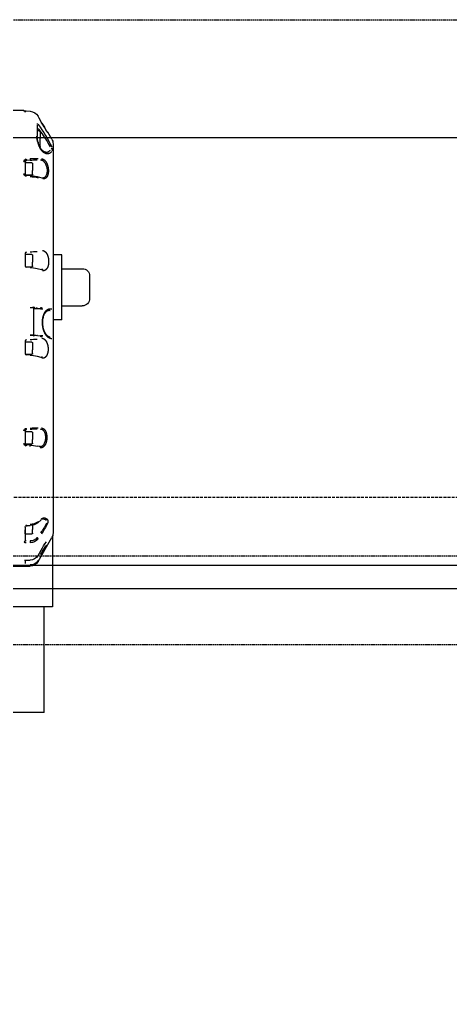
# Model space of a CAD drawing. Extents: x -1899985 to 1774885, y 556286 to 2175695.
# Drawn here: x -624563 to -623834, y 576728 to 578417 of the extents above; entities that cross this region are included whole.
import ezdxf

# ---------------------------------------------------------------- set-up
doc = ezdxf.new("R2010")
doc.units = 0
doc.header["$LTSCALE"] = 10
doc.header["$MEASUREMENT"] = 0
doc.linetypes.add('20剖面图$0$__DASH', pattern=[0.35, 0.25, -0.1])
doc.linetypes.add('20剖面图$0$DASH', pattern=[0.35, 0.25, -0.1])
for name, color, linetype in [('20剖面图$0$A-LIN-V', 9, 'Continuous'), ('20剖面图$0$EWHS5T6M-1', 7, 'Continuous'), ('20剖面图$0$EWHS5T6M-3', 7, 'Continuous'), ('20剖面图$0$FHSGH10105-主梁-04', 7, 'Continuous'), ('20剖面图$0$FHSGH10105-主梁-06', 7, 'Continuous'), ('20剖面图$0$S-SB', 21, 'Continuous'), ('20剖面图$0$取电臂', 7, 'Continuous'), ('A-LIN-V', 9, 'Continuous')]:
    doc.layers.add(name, color=color, linetype=linetype)
doc.layers.add('20剖面图$0$A-加建区域', color=47, linetype='Continuous', plot=False)

# ---------------------------------------------------------------- blocks, each defined once
blk = doc.blocks.new('20剖面图$0$w432424324')
at = {"layer": '20剖面图$0$A-加建区域', "linetype": '20剖面图$0$DASH'}
for points in [[(-750464.7, 577507.5), (-768794.7, 577507.5)], [(-750464.7, 577357.5), (-768794.7, 577357.5)]]:
    blk.add_lwpolyline(points, dxfattribs=at)
blk = doc.blocks.new('20剖面图$0$吊车5')
at = {"color": 6, "linetype": '20剖面图$0$DASH'}
blk.add_lwpolyline([(1563769.3, -78840.6), (1555174.3, -78840.6), (1555174.3, -81443.1)], dxfattribs=at)
at = {"layer": '20剖面图$0$EWHS5T6M-1', "color": 3, "linetype": 'Continuous'}
for p, q in [((1559772.4, -79715.9), (1559772.4, -79836.3)), ((1559772.4, -79715.9), (1559772.4, -79836.3)), ((1559785, -79836.3), (1559898.1, -79836.3)), ((1559785, -79836.3), (1559786.5, -79836.3))]:
    blk.add_line(p, q, dxfattribs=at)
at = {"layer": '20剖面图$0$EWHS5T6M-3', "color": 3, "linetype": 'Continuous'}
for p, q in [((1559810.5, -78995.8), (1559816.9, -78995.7)), ((1559810.5, -78995.8), (1559816.9, -78995.7)), ((1559821, -78994.3), (1559840.8, -78994.3)), ((1559821, -78994.3), (1559840.8, -78994.3)), ((1559790.3, -79015.6), (1559795.2, -79007.3)), ((1559790.3, -79015.6), (1559795.2, -79007.3)), ((1559792.1, -79012.7), (1559796.9, -79004)), ((1559792.1, -79012.7), (1559796.9, -79004)), ((1559798.2, -79038.4), (1559798.2, -79019.1)), ((1559773.7, -79042.8), (1559780.3, -79031.3)), ((1559773.7, -79042.8), (1559780.3, -79031.3)), ((1559780, -79031.8), (1559780.3, -79031.4)), ((1559780, -79031.8), (1559780.3, -79031.4)), ((1559793.5, -79030.8), (1559793.5, -79042)), ((1559795.3, -79028.9), (1559798.2, -79028.9)), ((1559771.6, -79050.6), (1559771.6, -79064.1)), ((1559771.6, -79050.6), (1559771.6, -79064.1)), ((1559793.5, -79055.3), (1559793.5, -79042)), ((1559771.6, -79064.1), (1559771.6, -79193.9)), ((1559771.6, -79064.1), (1559771.6, -79193.9)), ((1559772.8, -79059.8), (1559772.9, -79057.9)), ((1559806.2, -79084.4), (1559806.2, -79096)), ((1559807.4, -79083.1), (1559818.8, -79083.1)), ((1559810.4, -79078.5), (1559816.8, -79079.1)), ((1559816.8, -79079.1), (1559816.8, -79079.1)), ((1559818.8, -79081.2), (1559818.8, -79102.1)), ((1559806.2, -79087.9), (1559806.2, -79087.9)), ((1559806.2, -79102.3), (1559806.2, -79096)), ((1559806.2, -79098.8), (1559806.2, -79098.8)), ((1559818.8, -79103.5), (1559807.4, -79103.5)), ((1559798.7, -79106.4), (1559790.5, -79108.3)), ((1559816.8, -79104.2), (1559810.4, -79104.8)), ((1559771.6, -79193.9), (1559771.6, -79332.8)), ((1559771.6, -79193.9), (1559771.6, -79239.2)), ((1559807.4, -79238.8), (1559818.8, -79238.8)), ((1559818.8, -79236.8), (1559818.8, -79257.8)), ((1559756.7, -79239.2), (1559771.6, -79239.2)), ((1559756.7, -79349.2), (1559756.7, -79239.2)), ((1559756.7, -79239.2), (1559771.6, -79239.2)), ((1559756.7, -79262.8), (1559756.7, -79239.2)), ((1559806.2, -79240.1), (1559806.2, -79251.7)), ((1559806.2, -79243.6), (1559806.2, -79243.6)), ((1559806.2, -79258), (1559806.2, -79251.7)), ((1559806.2, -79254.5), (1559806.2, -79254.5)), ((1559756.7, -79262.8), (1559722.1, -79262.8)), ((1559756.7, -79262.8), (1559722.1, -79262.8)), ((1559798.7, -79262.2), (1559791.1, -79264)), ((1559818.2, -79259.3), (1559807.4, -79259.3)), ((1559810.4, -79260.6), (1559816.8, -79260)), ((1559709.5, -79275.3), (1559709.5, -79313.1)), ((1559709.5, -79275.3), (1559709.5, -79313.1)), ((1559756.7, -79325.6), (1559722.1, -79325.6)), ((1559756.7, -79325.6), (1559722.1, -79325.6)), ((1559756.7, -79349.2), (1559756.7, -79325.6)), ((1559771.6, -79332.8), (1559771.6, -79358.4)), ((1559803, -79330), (1559793.3, -79330)), ((1559804.6, -79329.6), (1559804.7, -79328.6)), ((1559804.6, -79329.6), (1559804.6, -79374.7)), ((1559804.7, -79328.6), (1559804.7, -79328.6)), ((1559810.5, -79328.5), (1559806.2, -79328.5)), ((1559756.7, -79349.2), (1559771.6, -79349.2)), ((1559756.7, -79349.2), (1559771.6, -79349.2)), ((1559771.6, -79349.2), (1559771.6, -79500.3)), ((1559771.6, -79358.4), (1559771.6, -79381)), ((1559771.6, -79381), (1559771.6, -79500.3)), ((1559792.9, -79377), (1559793, -79377)), ((1559793.1, -79377), (1559798.1, -79376.3)), ((1559804.7, -79375.6), (1559804.6, -79374.7)), ((1559804.7, -79375.6), (1559804.7, -79375.6)), ((1559810.5, -79375.5), (1559806.2, -79375.5)), ((1559806.2, -79388.7), (1559806.2, -79400.3)), ((1559807.4, -79387.4), (1559818.8, -79387.4)), ((1559818.8, -79385.5), (1559818.8, -79406.5)), ((1559806.2, -79392.2), (1559806.2, -79392.2)), ((1559806.2, -79406.6), (1559806.2, -79400.3)), ((1559806.2, -79403.1), (1559806.2, -79403.1)), ((1559818.3, -79407.8), (1559807.4, -79407.8)), ((1559798.7, -79410.9), (1559792, -79412.5)), ((1559810.4, -79409.3), (1559816.8, -79408.7)), ((1559771.6, -79500.3), (1559771.6, -79678.2)), ((1559771.6, -79500.3), (1559771.6, -79678.2)), ((1559806.2, -79540.8), (1559806.2, -79552.4)), ((1559807.4, -79539.5), (1559818.8, -79539.5)), ((1559818.8, -79537.8), (1559818.8, -79559.1)), ((1559806.2, -79544.3), (1559806.2, -79544.3)), ((1559806.2, -79558.7), (1559806.2, -79552.4)), ((1559806.2, -79555.2), (1559806.2, -79555.2)), ((1559818.6, -79560), (1559807.4, -79560)), ((1559795, -79564.4), (1559798.3, -79563.6)), ((1559810.4, -79561.9), (1559816.9, -79561.3)), ((1559771.6, -79678.2), (1559771.6, -79699.9)), ((1559771.6, -79678.2), (1559771.6, -79699.9)), ((1559797.4, -79693.7), (1559791.8, -79688.7)), ((1559771.6, -79699.9), (1559771.6, -79711)), ((1559771.6, -79699.9), (1559771.6, -79711)), ((1559806.2, -79697.6), (1559806.2, -79705.2)), ((1559806.2, -79711.4), (1559806.2, -79705.2)), ((1559806.2, -79707.9), (1559806.2, -79707.9)), ((1559810.4, -79698.4), (1559816.5, -79699)), ((1559815.6, -79698.9), (1559810.4, -79698.4)), ((1559816.5, -79699), (1559815.6, -79698.9)), ((1559817.1, -79699.1), (1559816.4, -79699)), ((1559818.8, -79701.3), (1559818.8, -79705.6)), ((1559818.8, -79701.3), (1559818.8, -79723.2)), ((1559818.8, -79712.7), (1559818.8, -79705.6)), ((1559772.4, -79715.9), (1559772.4, -79836.3)), ((1559772.4, -79715.9), (1559772.4, -79836.3)), ((1559796.9, -79759.3), (1559773.7, -79718.8)), ((1559818.8, -79712.7), (1559807.4, -79712.7)), ((1559818.8, -79718.8), (1559818.8, -79723.2)), ((1559818.8, -79723.2), (1559818.8, -79723.9)), ((1559796.9, -79749.2), (1559791.7, -79740.1)), ((1559816.9, -79757.1), (1559810.5, -79757.1)), ((1559818.8, -79757.2), (1559818.8, -79762.6)), ((1559840.8, -79767.2), (1559810.5, -79767.2)), ((1559772.4, -79836.3), (1559785, -79836.3)), ((1559772.4, -79836.3), (1559785, -79836.3)), ((1559785, -79836.3), (1559948.4, -79836.3)), ((1559785, -79836.3), (1559786.5, -79836.3))]:
    blk.add_line(p, q, dxfattribs=at)
for centre, radius, start, end in [((1559810.9, -79011.7), 16, 91.3227, 151.1911), ((1559810.9, -79011.7), 16, 91.3227, 151.1911), ((1559821, -78996.5), 2.2, 90, 168.9706), ((1559820.9, -78997), 2.18, 89.521, 179.5128), ((1559821, -78996.5), 2.2, 90, 152.5382), ((1559987.8, -79160.1), 238, 143.3125, 154.0846), ((1559668.7, -78947.5), 139.6, 323.0856, 332.1853), ((1559668.7, -78947.5), 139.6, 323.0856, 332.1853), ((1559912.4, -79123.3), 151.4, 138.8203, 148.8217), ((1559795.3, -79030.8), 1.89, 90, 180), ((1559787.3, -79050.6), 15.7, 150.1985, 180), ((1559787.3, -79050.6), 15.7, 150.1985, 180), ((1560032.8, -79204), 296.2, 147.5217, 149.9879), ((1559757.1, -79037), 41.2, 343.9901, 357.9137), ((1559764.6, -79036.9), 34.5, 339.5614, 358.1445), ((1559782, -79061.1), 9.24, 171.9501, 191.2401), ((1559775.1, -79062.9), 3.86, 91.0799, 126.0869), ((1559795.3, -79055.3), 1.89, 180, 212.8769), ((1559802.4, -79164.3), 88.7, 84.7237, 93.521), ((1559801.3, -79168.6), 90.5, 84.2422, 91.6621), ((1559807.4, -79084.4), 1.26, 90, 180), ((1559859.4, -79080.8), 49.1, 174.2631, 177.312), ((1559865.8, -79081.5), 49.1, 174.1938, 177.1993), ((1559816.6, -79081.2), 2.17, 0.5122, 85.7726), ((1559816.6, -79080.8), 4.37, 0.3735, 85.3661), ((1559807.4, -79102.3), 1.26, 180, 270), ((1559816.6, -79102), 2.17, 274.2226, 359.4981), ((1559816.6, -79101.6), 4.37, 274.6048, 359.6494), ((1559815.6, -79196.7), 90.4, 93.2302, 101.945), ((1559817.3, -79198.7), 94.2, 94.2041, 101.3922), ((1559795.6, -79107.4), 21.4, 3.7454, 8.5124), ((1559801.2, -79324.6), 91, 84.2011, 91.5797), ((1559807.4, -79240.1), 1.26, 90, 180), ((1559722.1, -79275.3), 12.6, 90, 180), ((1559722.1, -79275.3), 12.6, 90, 180), ((1559789.9, -79260.1), 4.14, 253.4694, 275.5303), ((1559817.4, -79355.1), 94.8, 94.2539, 101.4015), ((1559807.4, -79258), 1.26, 180, 270), ((1559722.1, -79313.1), 12.6, 180, 270), ((1559722.1, -79313.1), 12.6, 180, 270), ((1559793.4, -79331.9), 1.88, 91.7741, 174.5739), ((1559802.2, -79328.6), 2.48, 359.4394, 37.8711), ((1559801.2, -79473.3), 91, 84.2011, 91.5797), ((1559802, -79375.6), 2.68, 323.6578, 359.8796), ((1559807.4, -79388.7), 1.26, 90, 180), ((1559807.4, -79406.6), 1.26, 180, 270), ((1559790.8, -79408.6), 4.11, 253.4261, 275.4723), ((1559817.4, -79503.8), 94.8, 94.2539, 101.4015), ((1559798.5, -79678), 145.5, 85.2651, 90.6278), ((1559801.3, -79621.8), 87.3, 84.0096, 91.7057), ((1559807.4, -79540.8), 1.26, 90, 180), ((1559628.1, -79517.2), 189.5, 354.4244, 355.0568), ((1559816.5, -79537.8), 2.25, 0.0738, 83.8251), ((1559816.5, -79537.9), 4.43, 359.8583, 84.6958), ((1559807.4, -79558.7), 1.26, 180, 270), ((1559816.5, -79559.1), 2.24, 276.0525, 0.0524), ((1559816.5, -79559.2), 4.42, 275.292, 0.1539), ((1559794.2, -79560.4), 4.19, 252.9751, 273.8165), ((1559817.3, -79655), 93.3, 94.2811, 101.5392), ((1559893.3, -79556), 76.8, 183.9954, 185.709), ((1559889.4, -79646.1), 118.7, 204.0613, 214.3547), ((1559871.4, -79649.8), 99.5, 206.7573, 217.9644), ((1559788.3, -79694.3), 7.05, 71.1936, 138.4383), ((1559811.7, -79669.1), 27.4, 237.4046, 267.6019), ((1559811.9, -79673.9), 24.5, 233.5738, 266.5147), ((1559787.3, -79711), 15.7, 180, 209.8108), ((1559787.3, -79711), 15.7, 180, 198.1949), ((1559807.4, -79711.4), 1.26, 180, 270), ((1559704.4, -79784.8), 98.1, 27.1154, 36.9652), ((1559809.7, -79711.7), 15.8, 216.4977, 273.1977), ((1559809.5, -79710.6), 13.8, 217.2105, 273.513), ((1559826.5, -79725), 16.1, 177.7884, 188.8137), ((1559820.7, -79723.9), 1.98, 181.8362, 271.7254), ((1559921.9, -79667.9), 153.1, 204.7089, 211.7891), ((1559878.1, -79684.3), 105.5, 207.4923, 216.6533), ((1559810.7, -79741.2), 15.8, 210.0324, 269.5936), ((1559810.4, -79749.7), 15.6, 210.2728, 270.4824), ((1559810.5, -79751.5), 15.7, 209.8108, 270)]:
    blk.add_arc(centre, radius, start, end, dxfattribs=at)
at = {"layer": '20剖面图$0$EWHS5T6M-3', "color": 3, "linetype": 'Continuous', "extrusion": (0, 0, -1)}
for centre, major_axis, ratio, start_param, end_param in [((1559816.5, -79081.2), (-2.24, -0.01), 0.981753, 1.67675, 3.141808), ((1559816.6, -79236.8), (2.2, 0), 0.996195, 4.799655, 6.283185), ((1559816.6, -79257.8), (-2.2, 0), 0.996195, 3.141593, 4.625123), ((1559810.5, -79329.9), (-14.1, 0), 0.087156, 0.523599, 0.664081), ((1559803, -79330.4), (1.57, 0), 0.996195, 4.712389, 6.283185), ((1559803, -79329.6), (1.57, 0), 0.786918, 4.994332, 6.283185), ((1559806.2, -79328.7), (1.57, 0), 0.087156, 3.482259, 4.712389), ((1559798.3, -79377.8), (0.23, -1.55), 0.86273, 3.141593, 3.314816), ((1559810.5, -79376.9), (-14.1, 0), 0.087156, 0.523599, 1.011737), ((1559803, -79374.7), (1.57, 0), 0.882114, 0, 1.288854), ((1559806.2, -79375.6), (-1.57, 0), 0.087156, 0.340666, 1.570796), ((1559810.5, -79376.9), (-15.7, 0), 0.087156, 1.187697, 1.570796), ((1559816.6, -79385.5), (2.2, 0), 0.996195, 4.799655, 6.283185), ((1559816.6, -79406.5), (-2.2, 0), 0.996195, 3.141593, 4.625123), ((1559816.5, -79559.1), (-2.25, 0.04), 0.998994, 3.125734, 4.59105), ((1559817.1, -79697), (0.19, 2.03), 0.00447, 1.617607, 3.576156)]:
    blk.add_ellipse(centre, major_axis=major_axis, ratio=ratio, start_param=start_param, end_param=end_param, dxfattribs=at)
at = {"layer": '20剖面图$0$EWHS5T6M-3', "color": 3, "linetype": 'Continuous'}
for points, degree, knots in [([(1559816.9, -78995.7), (1559817.4, -78995.6), (1559817.7, -78995.6), (1559818.1, -78995.6), (1559818.5, -78995.6), (1559818.9, -78995.5), (1559819.2, -78995.5), (1559819.5, -78995.4), (1559819.8, -78995.4), (1559820.1, -78995.3), (1559820.3, -78995.3), (1559820.5, -78995.2), (1559820.7, -78995.1), (1559820.8, -78995.1), (1559820.9, -78995), (1559821, -78994.9), (1559821, -78994.8)], 2, [0, 0, 0, 0.125, 0.125, 0.25, 0.25, 0.375, 0.375, 0.5, 0.5, 0.625, 0.625, 0.75, 0.75, 0.875, 0.875, 1, 1, 1]), ([(1559816.9, -78995.7), (1559817.4, -78995.6), (1559817.7, -78995.6), (1559818.1, -78995.6), (1559818.5, -78995.6), (1559818.8, -78995.5), (1559819, -78995.5)], 2, [0, 0, 0, 0.125, 0.125, 0.25, 0.25, 0.3390193, 0.3390193, 0.3390193]), ([(1559790.3, -79015.6), (1559788.9, -79018.1), (1559787.5, -79020.5), (1559785.2, -79024.3), (1559784.3, -79025.7), (1559783.5, -79027)], 3, [0, 0, 0, 0, 0.25, 0.25, 0.4283899, 0.4283899, 0.4283899, 0.4283899]), ([(1559790.3, -79015.6), (1559788.9, -79018.1), (1559787.5, -79020.5), (1559785.2, -79024.3), (1559784.3, -79025.7), (1559783.5, -79027)], 3, [0, 0, 0, 0, 0.25, 0.25, 0.4283899, 0.4283899, 0.4283899, 0.4283899]), ([(1559799.1, -79017), (1559799.1, -79017), (1559799.1, -79016.9), (1559799.1, -79016.8), (1559799, -79016.8), (1559799, -79016.7), (1559798.9, -79016.7), (1559798.9, -79016.7), (1559798.8, -79016.7), (1559798.7, -79016.7), (1559798.6, -79016.7), (1559798.5, -79016.7), (1559798.4, -79016.7), (1559798.2, -79016.8), (1559797.9, -79017), (1559797.6, -79017.3), (1559797.3, -79017.5), (1559797.1, -79017.8), (1559796.9, -79017.9)], 3, [0, 0, 0, 0, 0.044827, 0.089649, 0.134508, 0.179451, 0.224519, 0.269756, 0.315205, 0.360909, 0.406908, 0.453243, 0.499955, 0.591439, 0.686942, 0.786723, 0.891009, 1, 1, 1, 1]), ([(1559773.7, -79063.9), (1559775, -79065.5), (1559776.5, -79066.5), (1559778, -79067.5), (1559779.6, -79067.8), (1559781.3, -79068.1), (1559783, -79067.7), (1559784.7, -79067.3), (1559786.4, -79066.2), (1559788.1, -79065.1), (1559789.7, -79063.4), (1559791.3, -79061.7), (1559792.7, -79059.4), (1559794, -79057.1), (1559795.1, -79054.5), (1559796.2, -79051.8), (1559796.9, -79048.9)], 2, [0, 0, 0, 0.125, 0.125, 0.25, 0.25, 0.375, 0.375, 0.5, 0.5, 0.625, 0.625, 0.75, 0.75, 0.875, 0.875, 1, 1, 1]), ([(1559784, -79065.1), (1559785, -79064.9), (1559786.9, -79064.5), (1559790.4, -79061.8), (1559793.3, -79057.6), (1559795.5, -79052.7), (1559796.2, -79050), (1559796.7, -79048.3)], 3, [0, 0, 0, 0, 0.20239, 0.441275, 0.70926, 0.852292, 1, 1, 1, 1]), ([(1559796.7, -79048.3), (1559796.6, -79048.4), (1559796.6, -79048.4), (1559796.6, -79048.6), (1559796.8, -79048.8), (1559796.9, -79048.9)], 3, [0.6278283, 0.6278283, 0.6278283, 0.6278283, 0.7554749, 0.7554749, 1, 1, 1, 1]), ([(1559785.9, -79064.8), (1559785.5, -79064.9), (1559784.7, -79065.1), (1559783.5, -79065.2), (1559782.4, -79065.1), (1559781.6, -79064.9), (1559781, -79064.8), (1559780.4, -79064.6), (1559779.8, -79064.3), (1559779.1, -79064), (1559778.5, -79063.6), (1559777.9, -79063.1), (1559777.3, -79062.7), (1559776.8, -79062.2), (1559776.4, -79061.8), (1559776.3, -79061.6)], 3, [0.6081582, 0.6081582, 0.6081582, 0.6081582, 0.6495039, 0.6996717, 0.7500026, 0.7714521, 0.794378, 0.8187894, 0.8446945, 0.8721015, 0.9010181, 0.9268597, 0.9519691, 0.9763484, 1, 1, 1, 1]), ([(1559790.9, -79076.1), (1559789.9, -79076.2), (1559788.9, -79076.6), (1559787.9, -79077), (1559786.9, -79077.8), (1559785.9, -79078.5), (1559785, -79079.6), (1559784.1, -79080.6), (1559783.3, -79081.9), (1559782.5, -79083.2), (1559781.8, -79084.7), (1559781.2, -79086.3), (1559780.7, -79087.9), (1559780.2, -79089.6), (1559779.9, -79091.3), (1559779.6, -79093), (1559779.5, -79094.8), (1559779.4, -79096.5), (1559779.5, -79098.2), (1559779.6, -79099.9), (1559779.9, -79101.4), (1559780.2, -79102.9), (1559780.7, -79104.3), (1559781.1, -79105.6), (1559781.8, -79106.7), (1559782.5, -79107.8), (1559783.3, -79108.6), (1559784, -79109.4), (1559785, -79109.8), (1559785.9, -79110.3), (1559786.8, -79110.4), (1559787.8, -79110.5), (1559788.8, -79110.3)], 2, [0, 0, 0, 0.0625, 0.0625, 0.125, 0.125, 0.1875, 0.1875, 0.25, 0.25, 0.3125, 0.3125, 0.375, 0.375, 0.4375, 0.4375, 0.5, 0.5, 0.5625, 0.5625, 0.625, 0.625, 0.6875, 0.6875, 0.75, 0.75, 0.8125, 0.8125, 0.875, 0.875, 0.9375, 0.9375, 1, 1, 1]), ([(1559790.5, -79108.3), (1559790.2, -79108.4), (1559789.6, -79108.5), (1559788.7, -79108.5), (1559787.8, -79108.3), (1559787, -79108.1), (1559786.3, -79107.8), (1559785.7, -79107.4), (1559785.1, -79107), (1559784.6, -79106.5), (1559784.2, -79106.1), (1559782.9, -79104.6), (1559781.4, -79101.1), (1559780.9, -79094.6), (1559782.4, -79088), (1559784.5, -79084), (1559786.3, -79081.9), (1559787.4, -79080.8), (1559788.8, -79079.7), (1559790.6, -79078.8), (1559791.9, -79078.6), (1559792.6, -79078.5)], 3, [0, 0, 0, 0, 0.033245, 0.064719, 0.094405, 0.122286, 0.148348, 0.172577, 0.194963, 0.215497, 0.234174, 0.250994, 0.381174, 0.499699, 0.614244, 0.74915, 0.778071, 0.817781, 0.868141, 0.928959, 1, 1, 1, 1]), ([(1559821, -79080.8), (1559820.7, -79080.8), (1559820.4, -79080.8), (1559819.9, -79080.9), (1559819.6, -79080.9), (1559819.2, -79081), (1559819, -79081), (1559818.8, -79081.1), (1559818.8, -79081.2), (1559818.8, -79081.2)], 3, [0, 0, 0, 0, 0.25, 0.25, 0.5, 0.5, 0.75, 0.75, 1, 1, 1, 1]), ([(1559821, -79101.6), (1559820.7, -79101.6), (1559820.4, -79101.7), (1559819.9, -79101.7), (1559819.6, -79101.7), (1559819.2, -79101.8), (1559819, -79101.9), (1559818.8, -79102), (1559818.8, -79102), (1559818.8, -79102.1)], 3, [0, 0, 0, 0, 0.25, 0.25, 0.5, 0.5, 0.75, 0.75, 1, 1, 1, 1]), ([(1559789.4, -79231.8), (1559788.4, -79231.9), (1559787.4, -79232.3), (1559786.4, -79232.7), (1559785.5, -79233.5), (1559784.5, -79234.2), (1559783.6, -79235.3), (1559782.8, -79236.3), (1559782.1, -79237.6), (1559781.3, -79238.9), (1559780.7, -79240.5), (1559780.2, -79242), (1559779.8, -79243.6), (1559779.4, -79245.3), (1559779.2, -79247), (1559779, -79248.8), (1559779, -79250.5), (1559779, -79252.3), (1559779.2, -79253.9), (1559779.4, -79255.6), (1559779.8, -79257.2), (1559780.2, -79258.7), (1559780.7, -79260), (1559781.3, -79261.4), (1559782.1, -79262.5), (1559782.8, -79263.6), (1559783.6, -79264.4), (1559784.5, -79265.1), (1559785.5, -79265.6), (1559786.4, -79266.1), (1559787.4, -79266.2), (1559788.4, -79266.3), (1559789.4, -79266.1)], 2, [0, 0, 0, 0.0625, 0.0625, 0.125, 0.125, 0.1875, 0.1875, 0.25, 0.25, 0.3125, 0.3125, 0.375, 0.375, 0.4375, 0.4375, 0.5, 0.5, 0.5625, 0.5625, 0.625, 0.625, 0.6875, 0.6875, 0.75, 0.75, 0.8125, 0.8125, 0.875, 0.875, 0.9375, 0.9375, 1, 1, 1]), ([(1559790.3, -79264.1), (1559790.2, -79264.1), (1559789.8, -79264.1), (1559789.3, -79264.1), (1559788.7, -79264.1), (1559788.5, -79264)], 3, [0.02891952, 0.02891952, 0.02891952, 0.02891952, 0.03559223, 0.06538625, 0.08931758, 0.08931758, 0.08931758, 0.08931758]), ([(1559790.4, -79264.2), (1559790.4, -79264.2), (1559790.4, -79264.2), (1559790.7, -79264), (1559790.9, -79264), (1559791.1, -79264)], 3, [0.727826, 0.727826, 0.727826, 0.727826, 0.75, 0.75, 1, 1, 1, 1]), ([(1559773.7, -79381.6), (1559775.2, -79381.6), (1559776.7, -79381), (1559778.2, -79380.4), (1559779.7, -79379.3), (1559781.1, -79378.2), (1559782.4, -79376.6), (1559783.7, -79375.1), (1559784.8, -79373.1), (1559785.9, -79371.2), (1559786.8, -79368.9), (1559787.7, -79366.6), (1559788.3, -79364.1), (1559788.9, -79361.7), (1559789.2, -79359), (1559789.5, -79356.4), (1559789.5, -79353.8), (1559789.5, -79351.2), (1559789.2, -79348.7), (1559788.9, -79346.2), (1559788.3, -79343.9), (1559787.7, -79341.6), (1559786.8, -79339.5), (1559785.9, -79337.5), (1559784.8, -79335.9), (1559783.7, -79334.3), (1559782.4, -79333.1), (1559781.1, -79332), (1559779.7, -79331.3), (1559778.2, -79330.6), (1559776.7, -79330.5), (1559775.2, -79330.4), (1559773.7, -79330.8)], 2, [0, 0, 0, 0.0625, 0.0625, 0.125, 0.125, 0.1875, 0.1875, 0.25, 0.25, 0.3125, 0.3125, 0.375, 0.375, 0.4375, 0.4375, 0.5, 0.5, 0.5625, 0.5625, 0.625, 0.625, 0.6875, 0.6875, 0.75, 0.75, 0.8125, 0.8125, 0.875, 0.875, 0.9375, 0.9375, 1, 1, 1]), ([(1559776.3, -79334), (1559776.4, -79334), (1559776.7, -79333.9), (1559777.1, -79333.9), (1559777.4, -79333.8), (1559777.8, -79333.8), (1559778.2, -79333.8), (1559778.5, -79333.8), (1559778.8, -79333.8), (1559779.1, -79333.8), (1559779.4, -79333.8), (1559779.6, -79333.8), (1559779.7, -79333.8)], 3, [0, 0, 0, 0, 0.0181215, 0.0356849, 0.0526911, 0.0691411, 0.085036, 0.1003767, 0.1151641, 0.129399, 0.1430824, 0.15322, 0.15322, 0.15322, 0.15322]), ([(1559777.9, -79378.4), (1559779.6, -79377.6), (1559782, -79376.3), (1559786.1, -79369.8), (1559788.3, -79363), (1559789.3, -79355.4), (1559788.9, -79347.9), (1559787.1, -79341.3), (1559784.6, -79337), (1559782, -79334.5), (1559780.3, -79334), (1559779.1, -79333.8)], 3, [0, 0, 0, 0, 0.182956, 0.293819, 0.396585, 0.497863, 0.598718, 0.698185, 0.807965, 0.892562, 1, 1, 1, 1]), ([(1559792, -79328.4), (1559791.6, -79328.5), (1559791.3, -79328.7), (1559790.9, -79329), (1559790.7, -79329.5), (1559790.4, -79330), (1559790.3, -79330.6), (1559790.1, -79331.2), (1559790.1, -79331.8)], 2, [0, 0, 0, 0.25, 0.25, 0.5, 0.5, 0.75, 0.75, 1, 1, 1]), ([(1559793.3, -79330), (1559793, -79330), (1559792.6, -79329.8), (1559792.1, -79329.2), (1559792, -79328.8), (1559792, -79328.4)], 3, [0, 0, 0, 0, 0.5, 0.5, 1, 1, 1, 1]), ([(1559803.5, -79328.4), (1559803.5, -79328.5), (1559803.4, -79328.5), (1559803.4, -79328.6), (1559803.3, -79328.7), (1559803.3, -79328.7), (1559803.2, -79328.8), (1559803.1, -79328.8), (1559803.1, -79328.8), (1559803, -79328.8)], 3, [0, 0, 0, 0, 0.129131, 0.262792, 0.401034, 0.543884, 0.691341, 0.843389, 1, 1, 1, 1]), ([(1559804.2, -79327.1), (1559804.2, -79327.1), (1559804.1, -79327.2), (1559804.1, -79327.3), (1559804.1, -79327.3), (1559804.1, -79327.4), (1559804, -79327.5), (1559804, -79327.7), (1559803.9, -79327.8), (1559803.8, -79327.9), (1559803.7, -79328.1), (1559803.6, -79328.3), (1559803.5, -79328.4), (1559803.5, -79328.4)], 3, [0, 0, 0, 0, 0.046213, 0.095895, 0.149811, 0.208554, 0.272571, 0.342192, 0.417658, 0.499136, 0.665682, 0.832684, 1, 1, 1, 1]), ([(1559778.2, -79378.3), (1559778.1, -79378.4), (1559777.7, -79378.4), (1559777.1, -79378.6), (1559776.6, -79378.6), (1559776.3, -79378.6)], 3, [0.91364602, 0.91364602, 0.91364602, 0.91364602, 0.92836282, 0.9630183, 1, 1, 1, 1]), ([(1559790.3, -79380.5), (1559789.3, -79380.6), (1559788.3, -79381), (1559787.3, -79381.4), (1559786.4, -79382.1), (1559785.4, -79382.9), (1559784.6, -79383.9), (1559783.7, -79385), (1559783, -79386.3), (1559782.3, -79387.6), (1559781.7, -79389.1), (1559781.1, -79390.6), (1559780.7, -79392.2), (1559780.3, -79393.9), (1559780.1, -79395.6), (1559779.9, -79397.4), (1559779.9, -79399.1), (1559779.9, -79400.8), (1559780.1, -79402.5), (1559780.3, -79404.2), (1559780.7, -79405.7), (1559781.1, -79407.2), (1559781.7, -79408.6), (1559782.3, -79409.9), (1559783, -79411), (1559783.7, -79412.1), (1559784.6, -79412.9), (1559785.4, -79413.7), (1559786.4, -79414.1), (1559787.3, -79414.6), (1559788.3, -79414.7), (1559789.3, -79414.8), (1559790.3, -79414.6)], 2, [0, 0, 0, 0.0625, 0.0625, 0.125, 0.125, 0.1875, 0.1875, 0.25, 0.25, 0.3125, 0.3125, 0.375, 0.375, 0.4375, 0.4375, 0.5, 0.5, 0.5625, 0.5625, 0.625, 0.625, 0.6875, 0.6875, 0.75, 0.75, 0.8125, 0.8125, 0.875, 0.875, 0.9375, 0.9375, 1, 1, 1]), ([(1559790.1, -79375.6), (1559790.1, -79376.3), (1559790.3, -79376.8), (1559790.4, -79377.4), (1559790.7, -79377.8), (1559790.9, -79378.2), (1559791.3, -79378.4), (1559791.6, -79378.5), (1559792, -79378.5)], 2, [0, 0, 0, 0.25, 0.25, 0.5, 0.5, 0.75, 0.75, 1, 1, 1]), ([(1559793.3, -79377), (1559793.3, -79377), (1559793.1, -79377), (1559793, -79377), (1559792.8, -79377), (1559792.7, -79376.9), (1559792.5, -79376.9), (1559792.4, -79376.9), (1559792.3, -79376.8), (1559792.2, -79376.8), (1559792.1, -79376.7), (1559792, -79376.6), (1559791.8, -79376.4), (1559791.7, -79376.2), (1559791.6, -79376), (1559791.5, -79375.8), (1559791.5, -79375.6), (1559791.5, -79375.6)], 3, [0, 0, 0, 0, 0.075871, 0.146671, 0.212405, 0.273077, 0.328693, 0.379262, 0.424794, 0.465303, 0.500811, 0.597627, 0.687782, 0.772055, 0.851394, 0.926938, 1, 1, 1, 1]), ([(1559793.3, -79377), (1559793, -79377), (1559792.6, -79377.1), (1559792.1, -79377.7), (1559792, -79378.1), (1559792, -79378.5)], 3, [0, 0, 0, 0, 0.503981, 0.503981, 1, 1, 1, 1]), ([(1559803.5, -79376), (1559803.5, -79376), (1559803.5, -79376.1), (1559803.6, -79376.2), (1559803.7, -79376.2), (1559803.7, -79376.3), (1559803.8, -79376.5), (1559803.9, -79376.6), (1559804, -79376.7), (1559804.1, -79376.9), (1559804.1, -79377), (1559804.1, -79377.1), (1559804.2, -79377.2)], 3, [0, 0, 0, 0, 0.096597, 0.194899, 0.294943, 0.396756, 0.500362, 0.61835, 0.725629, 0.823603, 0.914215, 1, 1, 1, 1]), ([(1559791.2, -79412.6), (1559791.1, -79412.6), (1559790.8, -79412.6), (1559790.2, -79412.6), (1559789.6, -79412.6), (1559789.4, -79412.5)], 3, [0.02892131, 0.02892131, 0.02892131, 0.02892131, 0.03559755, 0.06539483, 0.0893273, 0.0893273, 0.0893273, 0.0893273]), ([(1559791, -79532.8), (1559790.1, -79532.9), (1559789.1, -79533.3), (1559788.1, -79533.7), (1559787.3, -79534.4), (1559786.4, -79535.2), (1559785.6, -79536.2), (1559784.8, -79537.2), (1559784.2, -79538.5), (1559783.6, -79539.8), (1559783.1, -79541.3), (1559782.7, -79542.8), (1559782.4, -79544.5), (1559782.2, -79546.1), (1559782.1, -79547.8), (1559782, -79549.5), (1559782.1, -79551.2), (1559782.3, -79552.9), (1559782.6, -79554.6), (1559782.9, -79556.2), (1559783.4, -79557.8), (1559784, -79559.3), (1559784.6, -79560.6), (1559785.3, -79561.9), (1559786.1, -79563), (1559786.9, -79564.1), (1559787.8, -79564.9), (1559788.7, -79565.6), (1559789.7, -79566.1), (1559790.7, -79566.5), (1559791.7, -79566.7), (1559792.7, -79566.8), (1559793.6, -79566.5)], 2, [0, 0, 0, 0.0625, 0.0625, 0.125, 0.125, 0.1875, 0.1875, 0.25, 0.25, 0.3125, 0.3125, 0.375, 0.375, 0.4375, 0.4375, 0.5, 0.5, 0.5625, 0.5625, 0.625, 0.625, 0.6875, 0.6875, 0.75, 0.75, 0.8125, 0.8125, 0.875, 0.875, 0.9375, 0.9375, 1, 1, 1]), ([(1559792.8, -79564.3), (1559792.4, -79564.3), (1559791.4, -79564), (1559789.9, -79563.2), (1559787.5, -79561.3), (1559785.2, -79557.6), (1559783.6, -79551.4), (1559783.9, -79544.7), (1559785.5, -79540.3), (1559787.3, -79537.9), (1559788.7, -79536.5), (1559790.6, -79535.3), (1559792, -79535.1), (1559792.8, -79535)], 3, [0.089227, 0.089227, 0.089227, 0.089227, 0.1254863, 0.1918246, 0.2509131, 0.3864299, 0.5001424, 0.6195056, 0.7492603, 0.7950378, 0.8521868, 0.9205802, 1, 1, 1, 1]), ([(1559794.5, -79564.4), (1559794.5, -79564.4), (1559794.2, -79564.5), (1559793.9, -79564.5), (1559793.6, -79564.5)], 3, [0.02843259, 0.02843259, 0.02843259, 0.02843259, 0.03301271, 0.06025536, 0.06025536, 0.06025536, 0.06025536]), ([(1559794.6, -79564.5), (1559794.6, -79564.5), (1559794.6, -79564.5), (1559794.9, -79564.4), (1559795.1, -79564.3), (1559795.3, -79564.3)], 3, [0.7219654, 0.7219654, 0.7219654, 0.7219654, 0.75, 0.75, 1, 1, 1, 1]), ([(1559810.5, -79564.2), (1559810.5, -79563.9), (1559810.5, -79563.5), (1559810.4, -79563), (1559810.4, -79562.7), (1559810.4, -79562.3), (1559810.4, -79562.1), (1559810.4, -79561.9), (1559810.4, -79561.9), (1559810.4, -79561.9)], 3, [0, 0, 0, 0, 0.25, 0.25, 0.5, 0.5, 0.75, 0.75, 1, 1, 1, 1]), ([(1559781.4, -79688), (1559781.3, -79688.1), (1559781.2, -79688.3), (1559781.1, -79688.5), (1559780.9, -79688.8), (1559780.8, -79689), (1559780.7, -79689.3), (1559780.6, -79689.6), (1559780.5, -79689.8), (1559780.4, -79690.1), (1559780.4, -79690.4), (1559780.3, -79690.7), (1559780.3, -79691), (1559780.3, -79691.5), (1559780.3, -79692.1), (1559780.4, -79692.7), (1559780.5, -79693.3), (1559780.7, -79693.9), (1559780.9, -79694.3), (1559781, -79694.5)], 3, [0, 0, 0, 0, 0.048845, 0.096906, 0.144215, 0.190808, 0.236719, 0.281986, 0.326648, 0.370744, 0.414319, 0.457414, 0.500075, 0.58118, 0.662791, 0.745199, 0.82869, 0.913537, 1, 1, 1, 1]), ([(1559791.4, -79687.3), (1559790.8, -79686.7), (1559790.1, -79686.3), (1559789.5, -79685.9), (1559788.9, -79685.7), (1559788.2, -79685.5), (1559787.6, -79685.4), (1559786.9, -79685.3), (1559786.3, -79685.3), (1559785.6, -79685.4), (1559785, -79685.6), (1559784.3, -79685.7), (1559783.7, -79686.1), (1559783.1, -79686.4), (1559782.5, -79686.9), (1559781.9, -79687.4), (1559781.4, -79688)], 2, [0, 0, 0, 0.125, 0.125, 0.25, 0.25, 0.375, 0.375, 0.5, 0.5, 0.625, 0.625, 0.75, 0.75, 0.875, 0.875, 1, 1, 1]), ([(1559818.8, -79701.3), (1559818.8, -79700.7), (1559818.6, -79700.1), (1559817.9, -79699.2), (1559817.4, -79698.9), (1559816.9, -79698.9)], 3, [0, 0, 0, 0, 0.5, 0.5, 1, 1, 1, 1]), ([(1559796.9, -79721.1), (1559796.9, -79721), (1559796.9, -79720.8), (1559797, -79720.4), (1559797.2, -79720.2), (1559797.4, -79719.8), (1559797.6, -79719.6), (1559798.1, -79719.3), (1559798.3, -79719.1), (1559798.5, -79719)], 3, [0, 0, 0, 0, 0.25, 0.25, 0.5, 0.5, 0.75, 0.75, 1, 1, 1, 1]), ([(1559820.8, -79725.9), (1559820.8, -79725.9), (1559820.8, -79725.9), (1559820.8, -79726), (1559820.7, -79726.1), (1559820.6, -79726.3), (1559820.5, -79726.4), (1559820.2, -79726.6), (1559819.7, -79726.8), (1559819.2, -79727), (1559818.6, -79727.1), (1559818, -79727.2), (1559817.5, -79727.3), (1559817.2, -79727.3), (1559817.1, -79727.3)], 3, [0, 0, 0, 0, 0.040091, 0.085599, 0.136434, 0.192536, 0.253873, 0.39572, 0.505375, 0.612356, 0.753804, 0.848833, 0.930864, 1, 1, 1, 1]), ([(1559820.2, -79757.3), (1559820.2, -79757.3), (1559820.2, -79757.3), (1559820.1, -79757.3), (1559819.7, -79757.3), (1559818.9, -79757.2), (1559817.9, -79757.2), (1559817.2, -79757.1), (1559816.9, -79757.1)], 3, [0.4127267, 0.4127267, 0.4127267, 0.4127267, 0.4325468, 0.4958555, 0.5912118, 0.726311, 0.893279, 1, 1, 1, 1])]:
    blk.add_open_spline(points, degree=degree, knots=knots, dxfattribs=at)
for points in [[(1559792, -79412.5), (1559791.8, -79412.5), (1559791.5, -79412.6), (1559791.3, -79412.7)], [(1559816.9, -79724.2), (1559817.9, -79724.2), (1559818.8, -79724.1), (1559818.8, -79723.9)], [(1559786.2, -79730.8), (1559785.9, -79730.3), (1559785.6, -79729.8), (1559785.3, -79729.4)]]:
    blk.add_open_spline(points, degree=3, dxfattribs=at)
at = {"layer": '20剖面图$0$FHSGH10105-主梁-04', "color": 3, "linetype": 'Continuous'}
blk.add_line((1555299.5, -79040.6), (1563769.3, -79040.6), dxfattribs=at)
at = {"layer": '20剖面图$0$FHSGH10105-主梁-06', "color": 3, "linetype": 'Continuous'}
for p, q in [((1555503.3, -79766.3), (1563769.3, -79766.3)), ((1555299.5, -79805.6), (1563769.3, -79805.6))]:
    blk.add_line(p, q, dxfattribs=at)
at = {"layer": '20剖面图$0$取电臂', "color": 3, "linetype": 'Continuous'}
for p, q in [((1559786.5, -80015.5), (1559786.5, -79836.3)), ((1559786.5, -80015.5), (1559786.5, -79836.3)), ((1559786.5, -80015.5), (1559792.8, -80015.5)), ((1559786.5, -80015.5), (1559792.8, -80015.5)), ((1559792.8, -80015.5), (1559858.8, -80015.5)), ((1559792.8, -80015.5), (1559858.8, -80015.5))]:
    blk.add_line(p, q, dxfattribs=at)
blk = doc.blocks.new('20剖面图$0$w42432')
at = {"layer": '20剖面图$0$S-SB', "xscale": -1}
blk.add_blockref('20剖面图$0$吊车5', (899364.3, 657258.1), dxfattribs=at)
blk = doc.blocks.new('20剖面图')
at = {"layer": '20剖面图$0$A-加建区域', "linetype": '20剖面图$0$__DASH', "ltscale": 2}
blk.add_line((-592655, 577607.5), (-684013.9, 577607.5), dxfattribs=at)
at = {"layer": '20剖面图$0$A-LIN-V'}
for name, p in [('20剖面图$0$w432424324', (131434.7, 0)), ('20剖面图$0$w42432', (35900, 0))]:
    blk.add_blockref(name, p, dxfattribs=at)

msp = doc.modelspace()

# ---------------------------------------------------------------- block references
at = {"layer": 'A-LIN-V'}
msp.add_blockref('20剖面图', (0, 0), dxfattribs=at)

doc.saveas('drawing.dxf')
